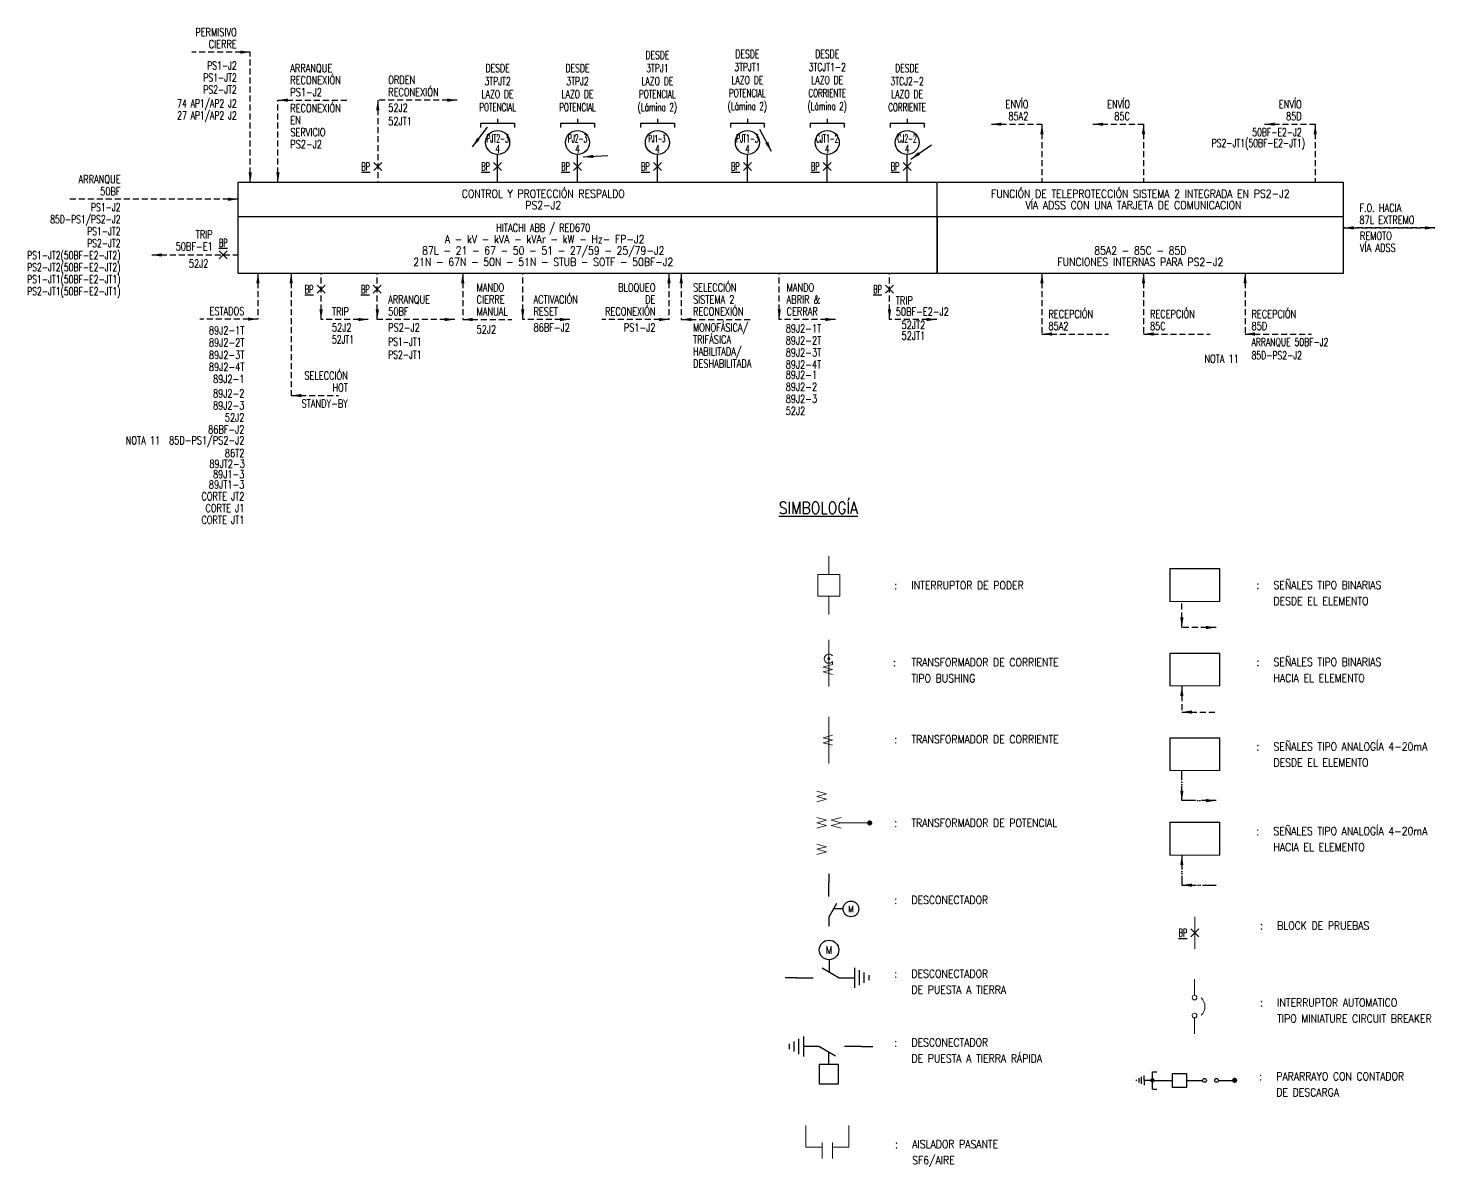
# Model space of a CAD drawing. Header units: millimetres. Extents: x 230619 to 232110, y 95653 to 96751.
# Drawn here: x 231758.8 to 232110.4, y 96455.8 to 96740.3 of the extents above; entities that cross this region are included whole.
import ezdxf
from ezdxf.enums import TextEntityAlignment as Align

# ---------------------------------------------------------------- set-up
doc = ezdxf.new("R2010")
doc.units = ezdxf.units.MM
doc.linetypes.add('ACAD_ISO05W100', pattern=[33, 24, -3, 0, -3, 0, -3])
doc.linetypes.add('DASHED', pattern=[0.75, 0.5, -0.25])
for name, color, linetype in [('01-Formato_atrib', 2, 'Continuous'), ('02TEXTOS', 2, 'Continuous'), ('2', 2, 'Continuous'), ('4', 4, 'Continuous'), ('Futuro', 1, 'DASHED')]:
    doc.layers.add(name, color=color, linetype=linetype)
for name, color, linetype, lineweight in [('BARRAS', 3, 'Continuous', 30), ('E-DIAG-1', 3, 'Continuous', 20), ('EL-Nivel-220kV', 30, 'Continuous', 20), ('EL-Simbolos', 6, 'Continuous', 20), ('Símbolos', 6, 'Continuous', 20), ('Texto', 2, 'Continuous', 20)]:
    doc.layers.add(name, color=color, linetype=linetype, lineweight=lineweight)
doc.styles.add('COLBUN2', font='romans.shx', dxfattribs={"width": 0.85})
doc.styles.add('ROMANS', font='romans', dxfattribs={"width": 0.85})
doc.styles.get("Standard").update_dxf_attribs({"font": 'arial.ttf'})
doc.styles.add('TRANSELEC', font='romans.shx', dxfattribs={"width": 0.85})
doc.dimstyles.new('ISO-25', dxfattribs={"dimtxt": 2.5, "dimasz": 2.5, "dimexe": 1.25, "dimexo": 0.625, "dimtad": 1, "dimtxsty": 'Standard', "dimcen": 2.5, "dimadec": 0, "dimazin": 0, "dimtfac": 1, "dimtmove": 0, "dimatfit": 3, "dimfxl": 1, "dimarcsym": 0})

# ---------------------------------------------------------------- blocks, each defined once
blk = doc.blocks.new('*U24')
at = {"color": 6}
for points in [[(-1, -1), (1, 1)], [(-1, 1), (1, -1)]]:
    blk.add_lwpolyline(points, dxfattribs=at)
at = {"layer": '02TEXTOS', "style": 'TRANSELEC', "width": 0.6}
blk.add_text('%%UBP', height=2, dxfattribs=at).set_placement((-3, 0), align=Align.MIDDLE_CENTER)
blk = doc.blocks.new('*U25')
at = {"color": 6}
for points in [[(-1, -1), (1, 1)], [(-1, 1), (1, -1)]]:
    blk.add_lwpolyline(points, dxfattribs=at)
at = {"layer": '02TEXTOS', "style": 'TRANSELEC', "width": 0.6}
blk.add_text('%%UBP', height=2, dxfattribs=at).set_placement((-3, 0), align=Align.MIDDLE_CENTER)
blk = doc.blocks.new('*U26')
at = {"color": 6}
for points in [[(-1, -1), (1, 1)], [(-1, 1), (1, -1)]]:
    blk.add_lwpolyline(points, dxfattribs=at)
at = {"layer": '02TEXTOS', "style": 'TRANSELEC', "width": 0.6}
blk.add_text('%%UBP', height=2, dxfattribs=at).set_placement((-3, 0), align=Align.MIDDLE_CENTER)
blk = doc.blocks.new('*U54')
at = {"color": 6}
for points in [[(-1, -1), (1, 1)], [(-1, 1), (1, -1)]]:
    blk.add_lwpolyline(points, dxfattribs=at)
at = {"layer": '02TEXTOS', "style": 'TRANSELEC', "width": 0.6}
blk.add_text('%%UBP', height=2, dxfattribs=at).set_placement((-3, 0), align=Align.MIDDLE_CENTER)
blk = doc.blocks.new('*U55')
at = {"color": 6}
for points in [[(-1, -1), (1, 1)], [(-1, 1), (1, -1)]]:
    blk.add_lwpolyline(points, dxfattribs=at)
at = {"layer": '02TEXTOS', "style": 'TRANSELEC', "width": 0.6}
blk.add_text('%%UBP', height=2, dxfattribs=at).set_placement((-3, 0), align=Align.MIDDLE_CENTER)
blk = doc.blocks.new('tc')
at = {"layer": 'EL-Simbolos'}
for p, q in [((181.29, 798.14), (186.12, 799.43)), ((186.12, 796.84), (181.29, 798.14)), ((181.29, 795.55), (186.12, 796.84)), ((186.12, 794.25), (181.29, 795.55))]:
    blk.add_line(p, q, dxfattribs=at)
blk = doc.blocks.new('*U62')
at = {"color": 0, "linetype": 'ByBlock', "ltscale": 20}
for p, q in [((0, 8.16), (0, 5.35)), ((0, 8.16), (0, 5.35)), ((0, 1.13), (0, 5.35)), ((2.44, -1.13), (0, -5.35)), ((0, -5.35), (0, -8.16))]:
    blk.add_line(p, q, dxfattribs=at)
blk.add_lwpolyline([(4.48, -2.81), (1.46, -2.81)], dxfattribs=at)
blk.add_circle((6.92, -2.81), 2.44, dxfattribs=at)
at = {"layer": '02TEXTOS', "lineweight": 60, "style": 'COLBUN2', "width": 0.85}
blk.add_text('M', height=1.95, dxfattribs=at).set_placement((6.92, -2.81), align=Align.MIDDLE_CENTER)
blk = doc.blocks.new('TPC')
at = {"layer": 'EL-Nivel-220kV', "color": 0, "linetype": 'ByBlock', "ltscale": 20}
blk.add_line((0, 0.55), (0, 13.55), dxfattribs=at)
at = {"layer": 'EL-Nivel-220kV', "color": 0, "linetype": 'ByBlock', "ltscale": 20, "const_width": 1.25}
blk.add_lwpolyline([(0, 0.55, 1), (0, -0.65, 1)], format="xyb", close=True, dxfattribs=at)
at = {"layer": 'EL-Simbolos', "color": 0, "linetype": 'ByBlock', "ltscale": 20}
for p, q in [((-13.81, 20.44), (-15.07, 25.14)), ((-12.55, 25.14), (-13.81, 20.44)), ((-11.29, 20.44), (-12.55, 25.14)), ((-10.02, 25.14), (-11.29, 20.44)), ((-1.26, 20.44), (-2.52, 25.14)), ((0, 25.14), (-1.26, 20.44)), ((1.26, 20.44), (0, 25.14)), ((2.52, 25.14), (1.26, 20.44)), ((11.29, 20.44), (10.02, 25.14)), ((12.55, 25.14), (11.29, 20.44)), ((13.81, 20.44), (12.55, 25.14)), ((15.07, 25.14), (13.81, 20.44)), ((-1.26, 18.26), (-2.52, 13.55)), ((0, 13.55), (-1.26, 18.26)), ((1.26, 18.26), (0, 13.55)), ((2.52, 13.55), (1.26, 18.26))]:
    blk.add_line(p, q, dxfattribs=at)
blk = doc.blocks.new('*U63')
at = {"color": 6}
for points in [[(-1, -1), (1, 1)], [(-1, 1), (1, -1)]]:
    blk.add_lwpolyline(points, dxfattribs=at)
at = {"layer": '02TEXTOS', "style": 'TRANSELEC', "width": 0.6}
blk.add_text('%%UBP', height=2, dxfattribs=at).set_placement((-3, 0), align=Align.MIDDLE_CENTER)
blk = doc.blocks.new('*U64')
at = {"color": 0, "linetype": 'ByBlock', "ltscale": 5}
for p, q in [((2.81, 0), (0, 0)), ((2.81, 0), (7.03, 0)), ((9.28, 2.44), (13.5, 0))]:
    blk.add_line(p, q, dxfattribs=at)
blk.add_lwpolyline([(10.97, 4.48), (10.97, 1.46)], dxfattribs=at)
blk.add_circle((10.97, 6.92), 2.44, dxfattribs=at)
at = {"layer": 'Futuro', "color": 0, "linetype": 'ByBlock', "lineweight": -3, "ltscale": 5}
for p, q in [((13.5, 0), (17.34, 0)), ((17.34, 2.5), (17.34, -2.5)), ((18.53, 1.89), (18.53, -1.89)), ((19.71, 1.27), (19.71, -1.27)), ((20.9, 0.66), (20.9, -0.66))]:
    blk.add_line(p, q, dxfattribs=at)
at = {"layer": '02TEXTOS', "lineweight": 60, "style": 'COLBUN2', "width": 0.85}
blk.add_text('M', height=1.95, dxfattribs=at).set_placement((10.97, 6.92), align=Align.MIDDLE_CENTER)
blk = doc.blocks.new('*U67')
at = {"color": 0, "linetype": 'ByBlock', "ltscale": 5}
for p, q in [((2.81, 0), (0, 0)), ((2.81, 0), (7.03, 0)), ((9.28, -2.44), (13.5, 0))]:
    blk.add_line(p, q, dxfattribs=at)
blk.add_lwpolyline([(10.97, -4.48), (10.97, -1.46)], dxfattribs=at)
blk.add_lwpolyline([(8.53, -4.48), (13.41, -4.48), (13.41, -9.36), (8.53, -9.36)], close=True, dxfattribs=at)
at = {"layer": 'Futuro', "color": 0, "linetype": 'ByBlock', "lineweight": -3, "ltscale": 5}
for p, q in [((13.5, 0), (17.34, 0)), ((17.34, 2.5), (17.34, -2.5)), ((18.53, 1.89), (18.53, -1.89)), ((19.71, 1.27), (19.71, -1.27)), ((20.9, 0.66), (20.9, -0.66))]:
    blk.add_line(p, q, dxfattribs=at)
blk = doc.blocks.new('*U56')
at = {"color": 6}
for points in [[(-1, -1), (1, 1)], [(-1, 1), (1, -1)]]:
    blk.add_lwpolyline(points, dxfattribs=at)
at = {"layer": '02TEXTOS', "style": 'TRANSELEC', "width": 0.6}
blk.add_text('%%UBP', height=2, dxfattribs=at).set_placement((-3, 0), align=Align.MIDDLE_CENTER)
blk = doc.blocks.new('*U57')
at = {"color": 6}
for points in [[(-1, -1), (1, 1)], [(-1, 1), (1, -1)]]:
    blk.add_lwpolyline(points, dxfattribs=at)
at = {"layer": '02TEXTOS', "style": 'TRANSELEC', "width": 0.6}
blk.add_text('%%UBP', height=2, dxfattribs=at).set_placement((0, 3.07), align=Align.MIDDLE_CENTER)
blk = doc.blocks.new('*U58')
at = {"color": 6}
for points in [[(-1, -1), (1, 1)], [(-1, 1), (1, -1)]]:
    blk.add_lwpolyline(points, dxfattribs=at)
at = {"layer": '02TEXTOS', "style": 'TRANSELEC', "width": 0.6}
blk.add_text('%%UBP', height=2, dxfattribs=at).set_placement((-3, 0), align=Align.MIDDLE_CENTER)
blk = doc.blocks.new('*U59')
at = {"color": 6}
for points in [[(-1, -1), (1, 1)], [(-1, 1), (1, -1)]]:
    blk.add_lwpolyline(points, dxfattribs=at)
at = {"layer": '02TEXTOS', "style": 'TRANSELEC', "width": 0.6}
blk.add_text('%%UBP', height=2, dxfattribs=at).set_placement((-3, 0), align=Align.MIDDLE_CENTER)
blk = doc.blocks.new('*U30')
at = {"color": 6}
for points in [[(-1, -1), (1, 1)], [(-1, 1), (1, -1)]]:
    blk.add_lwpolyline(points, dxfattribs=at)
at = {"layer": '02TEXTOS', "style": 'TRANSELEC', "width": 0.6}
blk.add_text('%%UBP', height=2, dxfattribs=at).set_placement((-3, 0), align=Align.MIDDLE_CENTER)
blk = doc.blocks.new('*U22')
at = {"color": 6}
for points in [[(-1, -1), (1, 1)], [(-1, 1), (1, -1)]]:
    blk.add_lwpolyline(points, dxfattribs=at)
at = {"layer": '02TEXTOS', "style": 'TRANSELEC', "width": 0.6}
blk.add_text('%%UBP', height=2, dxfattribs=at).set_placement((-3, 0), align=Align.MIDDLE_CENTER)

msp = doc.modelspace()

# ---------------------------------------------------------------- hatches: boundary and pattern name
at = {"layer": 'EL-Simbolos'}
h = msp.add_hatch(color=256, dxfattribs=at)
h.dxf.hatch_style = 1
h.paths.add_polyline_path([(231959.18, 96582.73, 1), (231958.62, 96582.73, 1)])

# ---------------------------------------------------------------- linework, layer by layer
at = {"layer": '02TEXTOS'}
for centre in [(231876.12, 96711.71), (231896.09, 96711.71), (231916.05, 96711.71), (231938.54, 96711.71), (231958.51, 96711.71), (231978.47, 96711.71)]:
    msp.add_circle(centre, 3, dxfattribs=at)
at = {"layer": '2'}
for p, q in [((231876.12, 96717.6), (231876.12, 96716.52)), ((231896.09, 96717.6), (231896.09, 96716.52)), ((231916.05, 96717.6), (231916.05, 96716.52)), ((231938.54, 96717.6), (231938.54, 96716.52)), ((231958.51, 96717.6), (231958.51, 96716.52)), ((231978.47, 96717.6), (231978.47, 96716.52)), ((231871.88, 96716.52), (231880.35, 96716.52)), ((231871.88, 96716.52), (231871.88, 96715.44)), ((231880.35, 96716.52), (231880.35, 96715.44)), ((231891.85, 96716.52), (231900.32, 96716.52)), ((231891.85, 96716.52), (231891.85, 96715.44)), ((231900.32, 96716.52), (231900.32, 96715.44)), ((231911.82, 96716.52), (231920.29, 96716.52)), ((231911.82, 96716.52), (231911.82, 96715.44)), ((231920.29, 96716.52), (231920.29, 96715.44)), ((231934.3, 96716.52), (231942.77, 96716.52)), ((231934.3, 96716.52), (231934.3, 96715.44)), ((231942.77, 96716.52), (231942.77, 96715.44)), ((231954.27, 96716.52), (231962.74, 96716.52)), ((231954.27, 96716.52), (231954.27, 96715.44)), ((231962.74, 96716.52), (231962.74, 96715.44)), ((231974.24, 96716.52), (231982.71, 96716.52)), ((231974.24, 96716.52), (231974.24, 96715.44)), ((231982.71, 96716.52), (231982.71, 96715.44))]:
    msp.add_line(p, q, dxfattribs=at)
at = {"layer": '4', "color": 6}
for p, q in [((232037.68, 96477.39), (232037.68, 96478.62)), ((232039.78, 96479.54), (232040.85, 96479.54)), ((232039.78, 96477.55), (232039.78, 96479.54)), ((232035.84, 96477.23), (232035.84, 96477.55)), ((232036.45, 96476.87), (232036.45, 96477.91)), ((232037.06, 96476.52), (232037.06, 96478.26)), ((232037.68, 96477.39), (232037.68, 96476.16)), ((232039.61, 96477.39), (232037.68, 96477.39)), ((232039.78, 96477.39), (232044.77, 96477.39)), ((232039.78, 96477.39), (232044.77, 96477.39)), ((232039.78, 96475.19), (232039.78, 96477.23)), ((232039.78, 96475.19), (232040.85, 96475.19)), ((232048.27, 96477.39), (232052.33, 96477.39)), ((232056.27, 96477.39), (232060.33, 96477.39))]:
    msp.add_line(p, q, dxfattribs=at)
msp.add_lwpolyline([(232048.27, 96475.64), (232044.77, 96475.64), (232044.77, 96479.14), (232048.27, 96479.14)], close=True, dxfattribs=at)
for points, const_width in [([(232039.51, 96477.39, -1), (232040.04, 96477.39, -1)], 0.553), ([(232060.02, 96477.39, 1), (232060.65, 96477.39, 1)], 0.658)]:
    msp.add_lwpolyline(points, format="xyb", close=True, dxfattribs=dict(at, const_width=const_width))
for centre in [(232052.8, 96477.39), (232055.81, 96477.39)]:
    msp.add_circle(centre, 0.469, dxfattribs=at)
at = {"layer": 'BARRAS'}
for points in [[(231876.12, 96701.71), (231876.12, 96708.71)], [(231896.09, 96701.71), (231896.09, 96708.71)], [(231916.05, 96701.71), (231916.05, 96708.71)], [(231938.54, 96701.71), (231938.54, 96708.71)], [(231958.51, 96701.71), (231958.51, 96708.71)], [(231978.47, 96701.71), (231978.47, 96708.71)]]:
    msp.add_lwpolyline(points, dxfattribs=at)
at = {"layer": 'EL-Nivel-220kV'}
for p, q in [((231958.9, 96608.31), (231958.9, 96603.78)), ((231958.9, 96593.8), (231958.9, 96598.32)), ((231958.9, 96587.42), (231958.9, 96575.77)), ((231958.9, 96568.19), (231958.9, 96556.53))]:
    msp.add_line(p, q, dxfattribs=at)
at = {"layer": 'EL-Simbolos'}
msp.add_line((231959.81, 96581.28), (231959.81, 96582.01), dxfattribs=at)
msp.add_lwpolyline([(231956.18, 96598.32), (231956.18, 96603.78), (231958.91, 96603.78), (231961.64, 96603.78), (231961.64, 96598.32)], close=True, dxfattribs=at)
msp.add_circle((231958.9, 96582.73), 0.276, dxfattribs=at)
msp.add_arc((231958.9, 96582.73), 1.15, 38.2216, 321.7784, dxfattribs=at)
at = {"layer": 'Símbolos'}
for p, q in [((232056.65, 96597.04), (232044.13, 96597.04)), ((232056.64, 96575.92), (232044.13, 96575.92)), ((232056.64, 96554.79), (232044.13, 96554.79)), ((232056.64, 96533.67), (232044.12, 96533.67)), ((231953.12, 96466.11), (231953.12, 96460.68)), ((231963.92, 96466.15), (231963.92, 96460.68)), ((231957.21, 96461.85), (231957.21, 96457.87)), ((231959.83, 96461.85), (231959.83, 96457.87)), ((231953.12, 96460.68), (231957.21, 96460.68)), ((231959.83, 96460.68), (231963.92, 96460.68))]:
    msp.add_line(p, q, dxfattribs=at)
at = {"layer": 'Símbolos', "lineweight": -3}
for points in [[(231986, 96701.71), (231811.22, 96701.71), (231811.22, 96679.04), (231986, 96679.04), (231986, 96701.71)], [(231986, 96693.23), (231986, 96679.04), (232087.55, 96679.04), (232087.55, 96701.71), (231986, 96701.71)], [(231811.22, 96693.23), (231986, 96693.23)], [(231986, 96693.23), (232087.55, 96693.23)], [(232044.13, 96605.24), (232044.13, 96597.04)], [(232044.13, 96605.24), (232056.65, 96605.24)], [(232056.65, 96597.04), (232056.65, 96605.24)], [(232044.13, 96584.11), (232044.13, 96575.92)], [(232044.13, 96584.11), (232056.64, 96584.11)], [(232056.64, 96575.92), (232056.64, 96584.11)], [(232044.13, 96562.99), (232044.13, 96554.79)], [(232044.13, 96562.99), (232056.64, 96562.99)], [(232056.64, 96554.79), (232056.64, 96562.99)], [(232044.12, 96541.86), (232044.12, 96533.67)], [(232044.12, 96541.86), (232056.64, 96541.86)], [(232056.64, 96533.67), (232056.64, 96541.86)]]:
    msp.add_lwpolyline(points, dxfattribs=at)
at = {"layer": 'Símbolos'}
for points in [[(232050.39, 96518.27), (232050.39, 96514.27)], [(232050.39, 96514.27), (232050.39, 96510.27)], [(232050.3, 96498.64), (232050.3, 96502.64)], [(232050.3, 96492.99), (232050.3, 96488.99)]]:
    msp.add_lwpolyline(points, dxfattribs=at)
for centre in [(232050.3, 96498.06), (232050.3, 96493.58)]:
    msp.add_circle(centre, 0.585, dxfattribs=at)
msp.add_arc((232050.04, 96495.82), 2.88, 311.3624, 48.6376, dxfattribs=at)

# ---------------------------------------------------------------- block references
at = {"color": 6}
for name, p in [('*U58', (231846.17, 96705.67)), ('*U26', (231876.12, 96705.71)), ('*U24', (231896.09, 96705.71)), ('*U30', (231916.05, 96705.71)), ('*U25', (231938.54, 96705.71)), ('*U54', (231958.51, 96705.71)), ('*U55', (231978.47, 96705.71)), ('*U57', (231807.53, 96683.6)), ('*U56', (231832, 96675.04)), ('*U59', (231846.05, 96675.04)), ('*U22', (231974.07, 96675.04)), ('*U63', (232050.39, 96514.27))]:
    msp.add_blockref(name, p, dxfattribs=at)
at = {"layer": '4', "color": 6, "xscale": 0.5249999997584751, "yscale": 0.5249999997584751, "zscale": 0.5249999997584751, "rotation": 90}
msp.add_blockref('TPC', (231969.09, 96541.7), dxfattribs=at)
at = {"layer": '4', "color": 6, "xscale": 0.8, "yscale": 0.8, "zscale": 0.8}
msp.add_blockref('*U62', (231958.9, 96522.46), dxfattribs=at)
at = {"layer": '4', "color": 6}
msp.add_blockref('*U64', (231947.98, 96503.04), dxfattribs=at)
at = {"layer": '4', "color": 6, "xscale": -1}
msp.add_blockref('*U67', (231969.87, 96485.85), dxfattribs=at)
at = {"layer": 'EL-Simbolos', "xscale": -0.47775, "yscale": 0.47775, "zscale": 0.47775, "rotation": 180}
for p in [(231870.89, 96960.73), (231870.89, 96943.05)]:
    msp.add_blockref('tc', p, dxfattribs=at)

# ---------------------------------------------------------------- texts
at = {"layer": '01-Formato_atrib', "style": 'COLBUN2', "width": 0.85}
msp.add_text('%%USIMBOLOGÍA', height=3, dxfattribs=at).set_placement((231946.39, 96618.91))
at = {"layer": '02TEXTOS', "style": 'TRANSELEC'}
for s, width, p in [('PERMISIVO', 0.75, (231810.91, 96739.27)), ('CIERRE', 0.75, (231810.91, 96736.27)), ('PS1-J2', 0.7, (231810.91, 96730.92)), ('PS1-JT2', 0.7, (231810.91, 96727.92)), ('PS2-JT2', 0.7, (231810.91, 96724.92)), ('74 AP1/AP2 J2', 0.7, (231810.91, 96721.48)), ('ENVÍO', 0.75, (232008.78, 96721.27)), ('ENVÍO', 0.75, (232034.17, 96721.27)), ('ENVÍO', 0.75, (232077.09, 96721.27)), ('27 AP1/AP2 J2', 0.7, (231810.91, 96718.48)), ('85A2', 0.75, (232008.78, 96718.27)), ('85C', 0.75, (232034.17, 96718.27)), ('85D', 0.75, (232077.09, 96718.27)), ('50BF-E2-J2', 0.7, (232077.09, 96714.27)), ('PS2-JT1(50BF-E2-JT1)', 0.7, (232077.93, 96711.56)), ('ARRANQUE', 0.75, (231781.87, 96702.52)), ('50BF', 0.75, (231781.87, 96699.52)), ('PS1-J2', 0.7, (231781.87, 96695.52)), ('85D-PS1/PS2-J2', 0.7, (231781.87, 96692.52)), ('PS1-JT2', 0.7, (231781.87, 96689.52)), ('TRIP', 0.75, (231804.9, 96688.73)), ('PS2-JT2', 0.7, (231781.87, 96686.52)), ('50BF-E1', 0.75, (231804.9, 96685.73)), ('PS1-JT2(50BF-E2-JT2)', 0.7, (231781.87, 96683.52)), ('52J2', 0.75, (231803.84, 96681.44)), ('PS2-JT2(50BF-E2-JT2)', 0.7, (231781.87, 96680.52)), ('PS1-JT1(50BF-E2-JT1)', 0.7, (231781.87, 96677.52)), ('PS2-JT1(50BF-E2-JT1)', 0.7, (231781.87, 96674.52)), ('BLOQUEO', 0.75, (231915.57, 96675.48)), ('DE', 0.75, (231915.57, 96672.48)), ('ESTADOS', 0.75, (231812.83, 96669.58)), ('RECONEXIÓN', 0.75, (231915.57, 96669.48)), ('89J2-1T', 0.75, (231812.83, 96664.75)), ('PS1-J2', 0.75, (231915.57, 96665.48)), ('89J2-2T', 0.75, (231812.83, 96661.75)), ('89J2-3T', 0.75, (231812.83, 96658.62)), ('NOTA 11', 0.75, (232061.38, 96657.68)), ('89J2-4T', 0.75, (231812.83, 96655.62)), ('SELECCIÓN', 0.75, (231838.69, 96653.47)), ('89J2-1', 0.75, (231812.83, 96652.62)), ('HOT', 0.75, (231838.69, 96650.47)), ('89J2-2', 0.75, (231812.83, 96649)), ('STANDY-BY', 0.75, (231838.69, 96646.47)), ('89J2-3', 0.75, (231812.83, 96646)), ('52J2', 0.75, (231812.83, 96643)), ('86BF-J2', 0.75, (231812.83, 96640)), ('NOTA 11', 0.75, (231791.77, 96637.28)), ('85D-PS1/PS2-J2', 0.75, (231812.83, 96637.28)), ('86T2', 0.75, (231812.83, 96634.1)), ('89JT2-3', 0.75, (231812.93, 96631.42)), ('89J1-3', 0.75, (231812.82, 96628.81)), ('89JT1-3', 0.75, (231812.82, 96626.25)), ('CORTE JT2', 0.75, (231812.82, 96623.3)), ('CORTE J1', 0.75, (231812.82, 96620.36)), ('CORTE JT1', 0.75, (231812.82, 96617.41))]:
    msp.add_text(s, height=2, dxfattribs=dict(at, width=width)).set_placement(p, align=Align.MIDDLE_RIGHT)
at = {"layer": '02TEXTOS'}
for s, height, style, width, p in [('DESDE', 2, 'TRANSELEC', 0.7, (231916.05, 96733.55)), ('DESDE', 2, 'TRANSELEC', 0.7, (231938.54, 96733.81)), ('DESDE', 2, 'TRANSELEC', 0.7, (231958.51, 96733.81)), ('DESDE', 2, 'TRANSELEC', 0.7, (231876.12, 96730.27)), ('DESDE', 2, 'TRANSELEC', 0.7, (231896.09, 96730.27)), ('3TPJ1', 2, 'TRANSELEC', 0.7, (231916.05, 96730.3)), ('LAZO DE', 2, 'TRANSELEC', 0.7, (231938.54, 96727.31)), ('3TPJT1', 2, 'TRANSELEC', 0.7, (231938.54, 96730.56)), ('3TCJT1-2', 2, 'TRANSELEC', 0.7, (231958.51, 96730.56)), ('LAZO DE', 2, 'TRANSELEC', 0.7, (231958.51, 96727.31)), ('DESDE', 2, 'TRANSELEC', 0.7, (231978.47, 96730.27)), ('LAZO DE', 2, 'TRANSELEC', 0.7, (231876.12, 96723.77)), ('3TPJT2', 2, 'TRANSELEC', 0.7, (231876.12, 96727.02)), ('LAZO DE', 2, 'TRANSELEC', 0.7, (231896.09, 96723.77)), ('3TPJ2', 2, 'TRANSELEC', 0.7, (231896.09, 96727.02)), ('POTENCIAL', 2, 'TRANSELEC', 0.65, (231916.05, 96723.8)), ('LAZO DE', 2, 'TRANSELEC', 0.7, (231916.05, 96727.05)), ('POTENCIAL', 2, 'TRANSELEC', 0.65, (231938.54, 96724.06)), ('CORRIENTE', 2, 'TRANSELEC', 0.65, (231958.51, 96724.06)), ('3TCJ2-2', 2, 'TRANSELEC', 0.7, (231978.47, 96727.02)), ('LAZO DE', 2, 'TRANSELEC', 0.7, (231978.47, 96723.77)), ('POTENCIAL', 2, 'TRANSELEC', 0.65, (231876.12, 96720.52)), ('POTENCIAL', 2, 'TRANSELEC', 0.65, (231896.09, 96720.52)), ('(Lámina 2)', 2, 'TRANSELEC', 0.65, (231916.05, 96720.55)), ('(Lámina 2)', 2, 'TRANSELEC', 0.65, (231938.54, 96720.81)), ('(Lámina 2)', 2, 'TRANSELEC', 0.65, (231958.51, 96720.81)), ('CORRIENTE', 2, 'TRANSELEC', 0.65, (231978.47, 96720.52)), ('PJT2-3', 2, 'TRANSELEC', 0.45, (231876.12, 96712.71)), ('4', 2, 'TRANSELEC', 0.7, (231876.12, 96710.12)), ('PJ2-3', 2, 'TRANSELEC', 0.45, (231896.09, 96712.71)), ('4', 2, 'TRANSELEC', 0.7, (231896.09, 96710.12)), ('PJ1-3', 1.749, 'TRANSELEC', 0.45, (231915.95, 96712.65)), ('4', 2, 'TRANSELEC', 0.7, (231916.05, 96710.12)), ('PJT1-3', 2, 'TRANSELEC', 0.45, (231938.54, 96712.71)), ('4', 2, 'TRANSELEC', 0.7, (231938.54, 96710.12)), ('CJT1-2', 2, 'TRANSELEC', 0.45, (231958.51, 96712.71)), ('4', 2, 'TRANSELEC', 0.7, (231958.51, 96710.12)), ('CJ2-2', 2, 'TRANSELEC', 0.45, (231978.47, 96712.71)), ('4', 2, 'TRANSELEC', 0.7, (231978.47, 96710.12)), ('CONTROL Y PROTECCIÓN RESPALDO', 2, 'ROMANS', 0.85, (231887.53, 96698.9)), ('FUNCIÓN DE TELEPROTECCIÓN SISTEMA 2 INTEGRADA EN PS2-J2', 2, 'ROMANS', 0.85, (232036.77, 96698.9)), ('PS2-J2', 2, 'ROMANS', 0.85, (231887.53, 96696.04)), ('VÍA ADSS CON UNA TARJETA DE COMUNICACION   ', 2, 'ROMANS', 0.85, (232036.77, 96696.04)), ('HITACHI ABB / RED670', 2, 'ROMANS', 0.75, (231887.53, 96690.42)), ('87L - 21 - 67 - 50 - 51 - 27/59 - 25/79-J2', 2, 'ROMANS', 0.85, (231887.53, 96684.71)), ('A - kV - kVA - kVAr - kW - Hz- FP-J2', 2, 'ROMANS', 0.85, (231887.87, 96687.56)), ('21N - 67N - 50N - 51N - STUB - SOTF - 50BF-J2', 2, 'ROMANS', 0.85, (231887.53, 96681.85)), ('FUNCIONES INTERNAS PARA PS2-J2', 2, 'ROMANS', 0.85, (232036.77, 96681.85)), ('85A2 - 85C - 85D', 2, 'ROMANS', 0.85, (232036.77, 96684.71))]:
    msp.add_text(s, height=height, dxfattribs=dict(at, style=style, width=width)).set_placement(p, align=Align.MIDDLE_CENTER)
at = {"layer": '02TEXTOS', "style": 'TRANSELEC'}
for s, width, p in [('ARRANQUE', 0.75, (231824.3, 96730.27)), ('RECONEXIÓN', 0.75, (231824.3, 96727.27)), ('ORDEN', 0.75, (231848.78, 96727.36)), ('PS1-J2', 0.75, (231824.3, 96724.27)), ('RECONEXIÓN', 0.75, (231848.78, 96724.27)), ('RECONEXIÓN', 0.75, (231824.3, 96720.27)), ('52J2', 0.75, (231848.78, 96720.4)), ('EN', 0.75, (231824.3, 96717.27)), ('52JT1', 0.75, (231848.78, 96717.02)), ('SERVICIO', 0.75, (231824.3, 96714.27)), ('PS2-J2', 0.75, (231824.3, 96711.27)), ('87L EXTREMO', 0.75, (232091.51, 96692.37)), ('F.O. HACIA', 0.75, (232091.51, 96695.37)), ('VÍA ADSS', 0.75, (232091.65, 96685.4)), ('REMOTO', 0.75, (232091.65, 96688.4)), ('MANDO', 0.75, (231870.87, 96675.47)), ('SELECCIÓN', 0.75, (231924.95, 96675.48)), ('MANDO', 0.75, (231948.35, 96675.49)), ('ARRANQUE', 0.75, (231848.76, 96672.48)), ('CIERRE', 0.75, (231870.87, 96672.47)), ('ACTIVACIÓN', 0.75, (231885.1, 96672.48)), ('SISTEMA 2', 0.75, (231924.95, 96672.48)), ('ABRIR &', 0.75, (231948.35, 96672.49)), ('TRIP', 0.75, (231975.64, 96672.24)), ('TRIP', 0.75, (231834.71, 96669.48)), ('50BF', 0.75, (231848.76, 96669.48)), ('MANUAL', 0.75, (231870.87, 96669.47)), ('RESET', 0.75, (231885.1, 96669.48)), ('RECONEXIÓN', 0.75, (231924.95, 96669.48)), ('CERRAR', 0.75, (231948.35, 96669.49)), ('50BF-E2-J2', 0.75, (231975.64, 96669.44)), ('RECEPCIÓN', 0.75, (232013.78, 96668.85)), ('RECEPCIÓN', 0.75, (232039.17, 96668.85)), ('RECEPCIÓN', 0.75, (232064.55, 96668.85)), ('52J2', 0.75, (231834.71, 96665.48)), ('PS2-J2', 0.75, (231848.76, 96665.48)), ('52J2', 0.75, (231870.87, 96665)), ('86BF-J2', 0.75, (231885.1, 96665.48)), ('MONOFÁSICA/', 0.75, (231924.95, 96665.48)), ('89J2-1T', 0.75, (231948.13, 96665.24)), ('52JT2', 0.75, (231977.09, 96666.14)), ('85A2', 0.75, (232013.78, 96665.85)), ('85C', 0.75, (232039.17, 96665.85)), ('85D', 0.75, (232064.55, 96665.85)), ('52JT1', 0.7, (231834.71, 96662.48)), ('PS1-JT1', 0.7, (231848.76, 96661.91)), ('TRIFÁSICA', 0.75, (231924.95, 96662.48)), ('89J2-2T', 0.75, (231948.13, 96662.24)), ('52JT1', 0.75, (231977.09, 96663.44)), ('ARRANQUE 50BF-J2', 0.7, (232064.55, 96661.85)), ('PS2-JT1', 0.7, (231848.76, 96658.69)), ('HABILITADA/', 0.75, (231924.95, 96659.48)), ('89J2-3T', 0.75, (231948.13, 96659.24)), ('85D-PS2-J2', 0.7, (232064.55, 96658.53)), ('DESHABILITADA', 0.75, (231924.95, 96656.48)), ('89J2-4T', 0.75, (231948.13, 96656.24)), ('89J2-1', 0.75, (231948.13, 96653.67)), ('89J2-2', 0.75, (231948.13, 96650.67)), ('89J2-3', 0.75, (231948.13, 96647.67)), ('52J2', 0.75, (231948.13, 96644.67))]:
    msp.add_text(s, height=2, dxfattribs=dict(at, width=width)).set_placement(p, align=Align.MIDDLE_LEFT)
at = {"layer": 'Texto', "width": 0.85}
for s, style, p in [('INTERRUPTOR DE PODER', 'COLBUN2', (231979.55, 96601.07)), ('SEÑALES TIPO BINARIAS', 'TRANSELEC', (232070.04, 96601.14)), (':', 'COLBUN2', (231975.25, 96601.07)), (':', 'TRANSELEC', (232065.74, 96601.14)), ('DESDE EL ELEMENTO', 'TRANSELEC', (232070.04, 96597.14)), (':', 'COLBUN2', (231974.97, 96581.83)), ('TRANSFORMADOR DE CORRIENTE', 'COLBUN2', (231979.55, 96581.83)), (':', 'TRANSELEC', (232065.74, 96581.91)), ('SEÑALES TIPO BINARIAS', 'TRANSELEC', (232070.04, 96581.91)), ('TIPO BUSHING', 'COLBUN2', (231979.55, 96577.83)), ('HACIA EL ELEMENTO', 'TRANSELEC', (232070.04, 96577.91)), (':', 'COLBUN2', (231975.25, 96562.6)), ('TRANSFORMADOR DE CORRIENTE', 'COLBUN2', (231979.55, 96562.6)), (':', 'TRANSELEC', (232065.74, 96560.78)), ('SEÑALES TIPO ANALOGÍA 4-20mA', 'TRANSELEC', (232070.04, 96560.78)), ('DESDE EL ELEMENTO', 'TRANSELEC', (232070.04, 96556.78)), (':', 'COLBUN2', (231975.25, 96541.7)), ('TRANSFORMADOR DE POTENCIAL ', 'COLBUN2', (231979.55, 96541.7)), (':', 'TRANSELEC', (232065.73, 96539.66)), ('SEÑALES TIPO ANALOGÍA 4-20mA', 'TRANSELEC', (232070.03, 96539.66)), ('HACIA EL ELEMENTO', 'TRANSELEC', (232070.03, 96535.66)), (':', 'COLBUN2', (231975.25, 96522.46)), ('DESCONECTADOR', 'COLBUN2', (231979.55, 96522.46)), (':', 'TRANSELEC', (232066.65, 96516.05)), ('BLOCK DE PRUEBAS', 'TRANSELEC', (232070.95, 96516.05)), (':', 'COLBUN2', (231975.25, 96504.04)), ('DESCONECTADOR', 'COLBUN2', (231979.55, 96504.04)), ('DE PUESTA A TIERRA', 'COLBUN2', (231979.55, 96500.04)), (':', 'TRANSELEC', (232066.65, 96496.82)), ('INTERRUPTOR AUTOMATICO', 'TRANSELEC', (232070.95, 96496.82)), ('TIPO MINIATURE CIRCUIT BREAKER', 'TRANSELEC', (232070.95, 96492.82)), (':', 'COLBUN2', (231975.25, 96486.86)), ('DESCONECTADOR', 'COLBUN2', (231979.55, 96486.86)), ('DE PUESTA A TIERRA RÁPIDA', 'COLBUN2', (231979.55, 96482.86)), (':', 'COLBUN2', (232066.46, 96478.39)), ('PARARRAYO CON CONTADOR', 'COLBUN2', (232070.76, 96478.39)), ('DE DESCARGA', 'COLBUN2', (232070.76, 96474.39)), (':', 'COLBUN2', (231975.43, 96461.45)), ('AISLADOR PASANTE', 'COLBUN2', (231979.73, 96461.45)), ('SF6/AIRE', 'COLBUN2', (231979.73, 96457.45))]:
    msp.add_text(s, height=2, dxfattribs=dict(at, style=style)).set_placement(p, align=Align.MIDDLE_LEFT)

# ---------------------------------------------------------------- leaders
at = {"layer": '02TEXTOS'}
for points in [[(231869.82, 96710.65), (231873.56, 96715.52)], [(231944.55, 96709.47), (231941.62, 96714.97)], [(231979.39, 96707.55), (231984.6, 96711.11)], [(231897.52, 96708.09), (231903.65, 96708.42)]]:
    msp.add_leader(points, dimstyle='ISO-25', override={"dimgap": 0.625, "dimtad": 0}, dxfattribs=at)
at = {"layer": 'E-DIAG-1', "linetype": 'DASHED', "ltscale": 3}
for points, override in [([(231814.29, 96734.27), (231799.72, 96734.27)], {"dimgap": 0.625, "dimtad": 0}), ([(231814.29, 96701.72), (231814.29, 96734.27)], {"dimgap": 0.625, "dimtad": 0}), ([(231821.21, 96701.72), (231821.21, 96722.27)], {"dimgap": 0.625, "dimtad": 0}), ([(231821.21, 96722.27), (231838.78, 96722.27)], {"dimgap": 0.625, "dimtad": 0}), ([(231846.17, 96722.27), (231846.17, 96701.71)], {"dimgap": 0.625, "dimtad": 0}), ([(231866, 96722.27), (231846.17, 96722.27)], {"dimgap": 0.625, "dimtad": 0}), ([(231999.52, 96716.27), (232012.17, 96716.27)], {"dimgap": 0.625, "dimtad": 0}), ([(232012.17, 96716.27), (232012.17, 96701.71)], {"dimgap": 0.625, "dimtad": 0}), ([(232024.91, 96716.27), (232037.55, 96716.27)], {"dimgap": 0.625, "dimtad": 0}), ([(232037.55, 96716.27), (232037.55, 96701.71)], {"dimgap": 0.625, "dimtad": 0}), ([(232067.83, 96716.27), (232080.47, 96716.27)], {"dimgap": 0.625, "dimtad": 0}), ([(232080.47, 96716.27), (232080.47, 96701.71)], {"dimgap": 0.625, "dimtad": 0}), ([(231811.22, 96697.52), (231768.68, 96697.52)], {"dimgap": 0.625, "dimtad": 0}), ([(232110.37, 96690.37), (232087.55, 96690.37)], {"dimgap": 0.625, "dimtad": 0}), ([(232087.55, 96690.37), (232110.37, 96690.37)], {"dimgap": 0.625, "dimtad": 0}), ([(231789.68, 96683.6), (231811.22, 96683.6)], {"dimgap": 0.625, "dimtad": 0}), ([(231816.21, 96679.03), (231816.21, 96667.58)], {"dimgap": 0.625, "dimtad": 0}), ([(231824.52, 96679.04), (231824.52, 96648.47)], {"dimgap": 0.625, "dimtad": 0}), ([(231832, 96667.48), (231832, 96679.04)], {"dimgap": 0.625, "dimtad": 0}), ([(231846.05, 96667.48), (231846.05, 96679.04)], {"dimgap": 0.625, "dimtad": 0}), ([(231867.4, 96679.03), (231867.4, 96667.47)], {"dimtad": 0}), ([(231882.39, 96667.48), (231882.39, 96679.04)], {"dimgap": 0.625, "dimtad": 0}), ([(231918.95, 96679.04), (231918.95, 96667.48)], {"dimtad": 0}), ([(231922.01, 96679.04), (231922.01, 96667.48)], {"dimtad": 0}), ([(231946.52, 96667.49), (231946.52, 96679.04)], {"dimgap": 0.625, "dimtad": 0}), ([(231974.07, 96667.48), (231974.07, 96679.04)], {"dimgap": 0.625, "dimtad": 0}), ([(232012.17, 96679.04), (232012.17, 96663.85)], {"dimgap": 0.625, "dimtad": 0}), ([(232037.55, 96679.04), (232037.55, 96663.85)], {"dimgap": 0.625, "dimtad": 0}), ([(232062.94, 96679.04), (232062.94, 96663.85)], {"dimgap": 0.625, "dimtad": 0}), ([(231816.21, 96667.58), (231801.65, 96667.58)], {"dimgap": 0.625, "dimtad": 0}), ([(231843.79, 96667.48), (231832, 96667.48)], {"dimgap": 0.625, "dimtad": 0}), ([(231865.42, 96667.48), (231846.05, 96667.48)], {"dimgap": 0.625, "dimtad": 0}), ([(231867.4, 96667.47), (231879.67, 96667.47)], {"dimgap": 0.625, "dimtad": 0}), ([(231894.18, 96667.48), (231882.39, 96667.48)], {"dimgap": 0.625, "dimtad": 0}), ([(231918.95, 96667.48), (231902.17, 96667.48)], {"dimtad": 0}), ([(231922.01, 96667.48), (231939.85, 96667.48)], {"dimtad": 0}), ([(231960.55, 96667.49), (231946.52, 96667.49)], {"dimgap": 0.625, "dimtad": 0}), ([(231985.86, 96667.48), (231974.07, 96667.48)], {"dimgap": 0.625, "dimtad": 0}), ([(232012.17, 96663.85), (232028.81, 96663.85)], {"dimgap": 0.625, "dimtad": 0}), ([(232037.55, 96663.85), (232054.2, 96663.85)], {"dimgap": 0.625, "dimtad": 0}), ([(232062.94, 96663.85), (232079.58, 96663.85)], {"dimgap": 0.625, "dimtad": 0}), ([(231824.52, 96648.47), (231836.31, 96648.47)], {"dimgap": 0.625, "dimtad": 0}), ([(232047.14, 96590.53), (232047.14, 96597.03)], {"dimscale": 1, "dimgap": 0.625, "dimtad": 0}), ([(232055.67, 96590.53), (232047.14, 96590.53)], {"dimscale": 1, "dimgap": 0.625, "dimtad": 0}), ([(232047.14, 96575.91), (232047.14, 96569.41)], {"dimscale": 1, "dimgap": 0.625, "dimtad": 0}), ([(232047.14, 96569.41), (232055.67, 96569.41)], {"dimscale": 1, "dimgap": 0.625, "dimtad": 0})]:
    msp.add_leader(points, dimstyle='ISO-25', override=override, dxfattribs=at)
at = {"layer": 'E-DIAG-1', "linetype": 'ACAD_ISO05W100', "ltscale": 0.15}
for points in [[(232047.14, 96547.28), (232047.14, 96554.78)], [(232055.67, 96547.28), (232047.14, 96547.28)], [(232047.13, 96533.66), (232047.13, 96526.16)], [(232047.14, 96526.16), (232055.67, 96526.16)]]:
    msp.add_leader(points, dimstyle='ISO-25', override={"dimscale": 1, "dimtad": 0}, dxfattribs=at)

doc.saveas('drawing.dxf')
